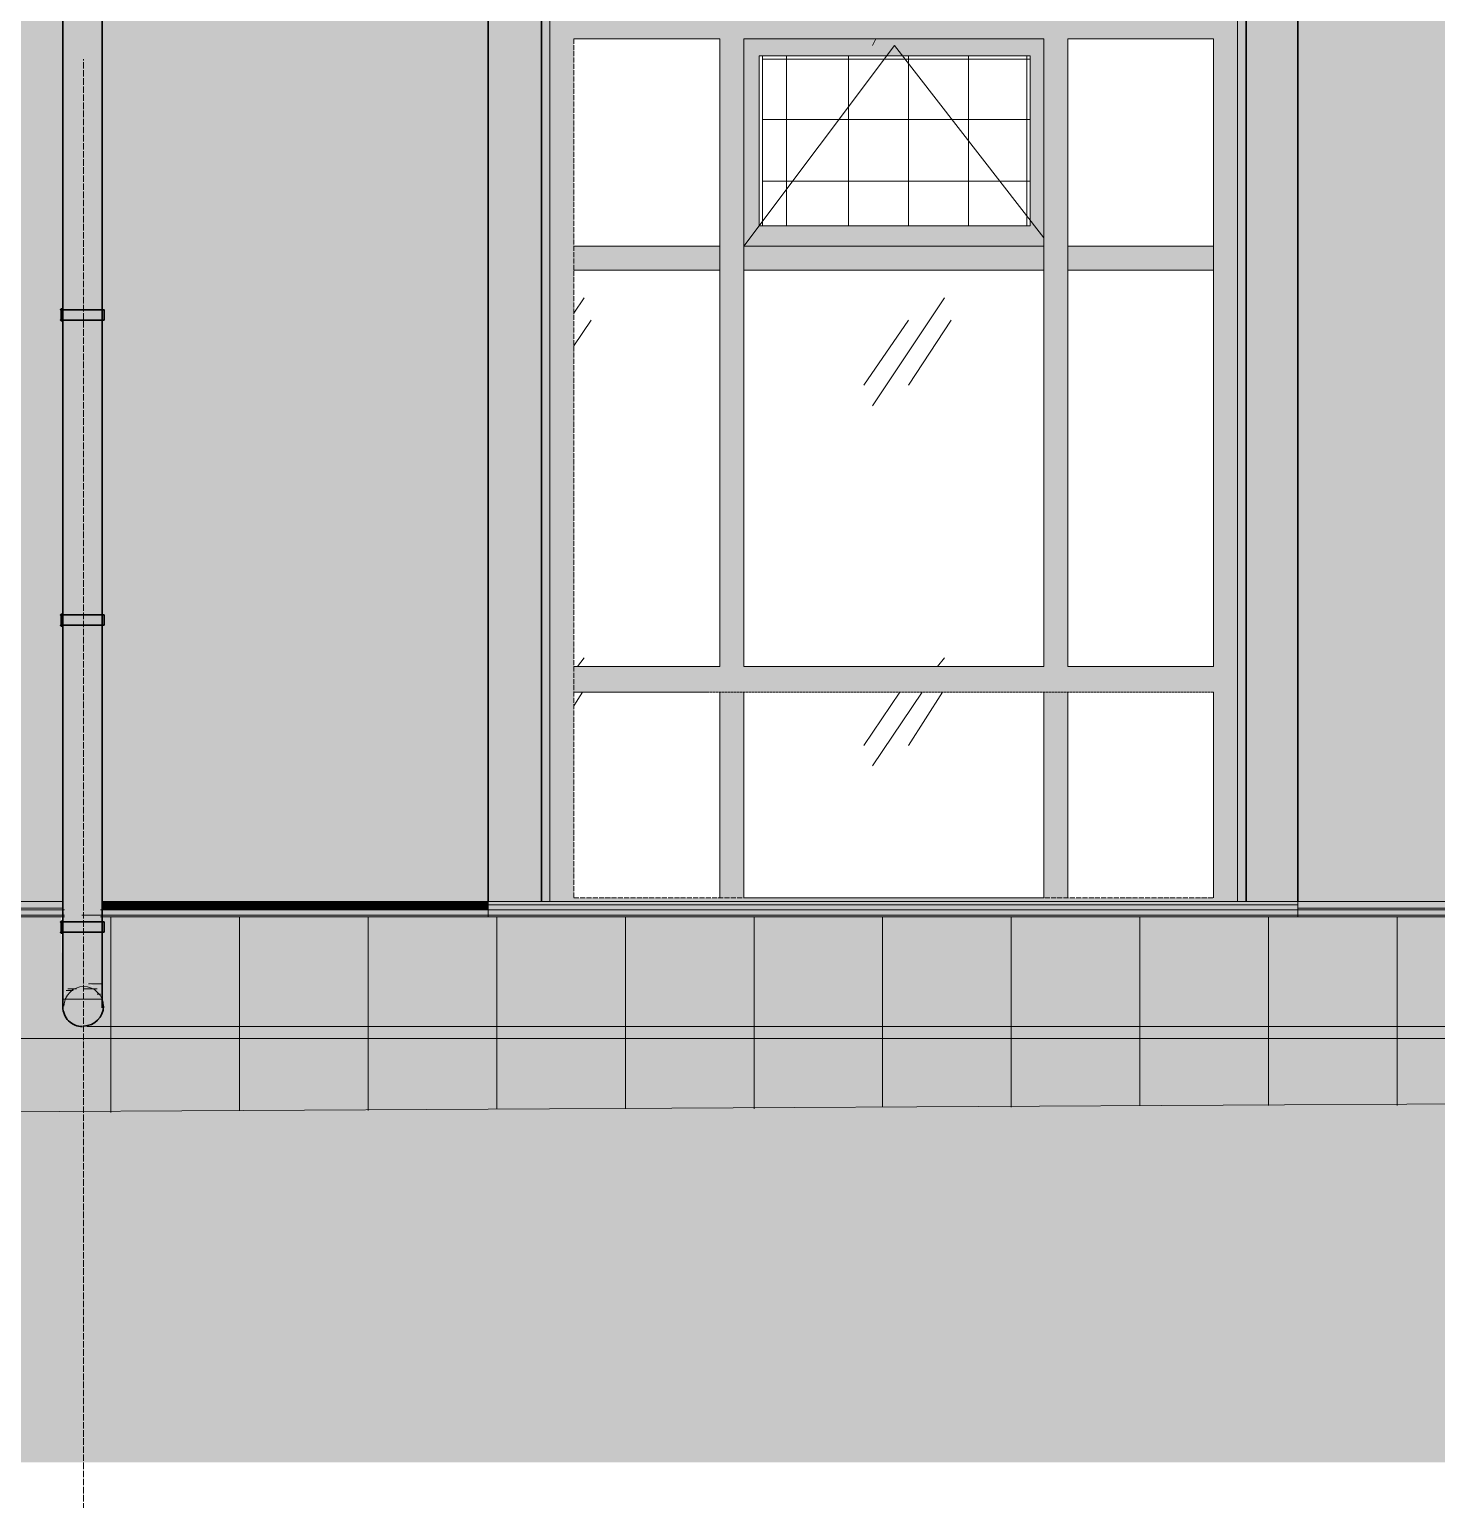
# Model space of a CAD drawing. Header units: millimetres. Extents: x -11345 to 411485, y -9810 to 73012.
# Drawn here: x 353110 to 356583, y 27133 to 30762 of the extents above; entities that cross this region are included whole.
import ezdxf

# ---------------------------------------------------------------- set-up
doc = ezdxf.new("R2010")
doc.units = ezdxf.units.MM
doc.linetypes.add('PDF_IMPORT', pattern=[1, 0.8, -0.2])
for name, color, linetype in [('PDF _Линии', 7, 'Continuous'), ('PDF _Оси', 7, 'Continuous'), ('PDF _Стены внутренние', 7, 'Continuous'), ('PDF _Узлы', 7, 'Continuous')]:
    doc.layers.add(name, color=color, linetype=linetype)
for name, color, linetype, true_color in [('PDF _Обобщенные модели', 7, 'Continuous', 0xb5bcbf), ('PDF _Ограждение', 7, 'Continuous', 0x7f7f7f), ('PDF _Окна', 7, 'Continuous', 0x383e42), ('PDF _Стены штриховка поверхности', 7, 'Continuous', 0xcacbcc)]:
    doc.layers.add(name, color=color, linetype=linetype, true_color=true_color)

msp = doc.modelspace()

# ---------------------------------------------------------------- hatches: boundary and pattern name
at = {"layer": 'PDF _Обобщенные модели', "transparency": 33554559}
h = msp.add_hatch(color=256, dxfattribs=at)
h.paths.add_polyline_path([(353218.15549, 32072.51324), (353222.38853, 32072.51324), (353225.21055, 32071.10223)])
h.paths.add_polyline_path([(353281.65107, 31742.33625), (353277.41803, 31738.10321), (353277.41803, 31729.63714), (353273.18499, 31729.63714), (353273.18499, 31733.87017), (353277.41803, 31738.10321), (353281.65107, 31746.56929)], flags=0)
h.paths.add_polyline_path([(353218.15549, 31729.63714), (353213.92245, 31733.87017), (353222.38853, 31729.63714), (353230.85461, 31725.4041), (353226.62157, 31725.4041), (353222.38853, 31729.63714), (353218.15549, 31729.63714), (353218.15549, 31725.4041), (353213.92245, 31729.63714)], flags=0)
h.paths.add_polyline_path([(353268.95195, 28402.46899), (353264.71891, 28402.46899), (353252.0198, 28406.70203), (353256.25284, 28406.70203)], flags=0)
h.paths.add_polyline_path([(353213.92245, 31716.93802), (353218.15549, 31716.93802), (353226.62157, 31712.70498), (353235.08764, 31712.70498), (353239.32068, 31708.47194), (353239.32068, 31712.70498), (353243.55372, 31716.93802), (353243.55372, 31712.70498), (353239.32068, 31708.47194), (353226.62157, 31712.70498), (353222.38853, 31712.70498)], flags=0)
h.paths.add_polyline_path([(353256.25284, 31721.17106), (353252.0198, 31712.70498), (353252.0198, 31721.17106)], flags=0)
h.paths.add_polyline_path([(353273.18499, 31725.4041), (353273.18499, 31721.17106), (353264.71891, 31716.93802)], flags=0)
h.paths.add_polyline_path([(353268.95195, 31733.87017), (353264.71891, 31729.63714), (353260.48587, 31729.63714)], flags=0)
h.paths.add_polyline_path([(353196.9903, 28368.60469), (353196.9903, 28372.83773), (353201.22334, 28374.95425)], flags=0)
h.paths.add_polyline_path([(353290.11714, 32102.14451), (353294.35018, 32106.37755), (353285.8841, 32093.67843)], flags=0)
h.paths.add_polyline_path([(353188.52422, 32106.37755), (353192.75726, 32102.14451), (353194.87378, 32097.91147)], flags=0)
h.paths.add_polyline_path([(353336.68056, 32174.10616), (353331.60092, 32166.48669), (353336.68056, 32178.3392), (353345.14664, 32195.27135), (353315.51537, 32195.27135), (353311.28233, 32178.3392), (353298.58322, 32148.70793), (353290.11714, 32140.24186), (353273.18499, 32110.61059), (353252.0198, 32102.14451), (353230.85461, 32102.14451), (353209.68941, 32110.61059), (353201.22334, 32119.07666), (353188.52422, 32140.24186), (353180.05815, 32157.17401), (353167.35903, 32195.27135), (353133.49472, 32195.27135), (353154.65992, 32157.17401), (353150.42688, 32161.40705), (353141.9608, 32178.3392), (353146.19384, 32161.40705), (353146.19384, 32127.54274), (353141.9608, 32119.07666), (353150.42688, 32106.37755), (353154.65992, 32089.4454), (353163.12599, 32072.51324), (353167.35903, 32068.2802), (353188.52422, 32013.25071), (353192.75726, 32009.01767), (353192.75726, 31763.50144), (353196.9903, 31750.80233), (353192.75726, 31759.2684), (353192.75726, 31750.80233), (353196.9903, 31746.56929), (353201.22334, 31738.10321), (353205.45638, 31733.87017), (353205.45638, 31729.63714), (353201.22334, 31733.87017), (353201.22334, 31738.10321), (353192.75726, 31746.56929), (353192.75726, 31581.48079), (353188.52422, 31581.48079), (353192.75726, 31556.08256), (353192.75726, 30827.99997), (353188.52422, 30827.99997), (353188.52422, 30802.60174), (353192.75726, 30802.60174), (353192.75726, 30070.2861), (353188.52422, 30070.2861), (353188.52422, 30044.88787), (353192.75726, 30044.88787), (353192.75726, 29316.80528), (353188.52422, 29316.80528), (353188.52422, 29291.40705), (353192.75726, 29291.40705), (353192.75726, 28592.95572), (353196.9903, 28588.72268), (353192.75726, 28576.02357), (353196.9903, 28576.02357), (353196.9903, 28571.79053), (353192.75726, 28571.79053), (353192.75726, 28559.09141), (353188.52422, 28559.09141), (353188.52422, 28533.69318), (353192.75726, 28533.69318), (353192.75726, 28377.07076), (353201.22334, 28389.76988), (353196.9903, 28381.3038), (353192.75726, 28377.07076), (353192.75726, 28334.74038), (353196.9903, 28322.04127), (353205.45638, 28313.57519), (353213.92245, 28305.10911), (353226.62157, 28300.87607), (353252.0198, 28300.87607), (353264.71891, 28305.10911), (353277.41803, 28313.57519), (353285.8841, 28322.04127), (353290.11714, 28334.74038), (353290.11714, 28368.60469), (353288.00062, 28374.95425), (353290.11714, 28372.83773), (353290.11714, 28571.79053), (353285.8841, 28576.02357), (353285.8841, 28588.72268), (353290.11714, 28592.95572), (353290.11714, 31746.56929), (353285.8841, 31738.10321), (353281.65107, 31729.63714), (353281.65107, 31733.87017), (353285.8841, 31738.10321), (353285.8841, 31742.33625), (353283.76759, 31744.45277), (353285.8841, 31746.56929), (353285.8841, 31750.80233), (353290.11714, 31750.80233), (353290.11714, 32009.01767), (353315.51537, 32068.2802), (353319.74841, 32072.51324), (353323.98145, 32085.21236), (353328.21449, 32093.67843), (353336.68056, 32119.07666), (353332.44753, 32136.00882), (353332.44753, 32148.70793), (353340.9136, 32174.10616), (353340.9136, 32182.57224)], flags=0)
h.paths.add_polyline_path([(353285.8841, 31746.56929), (353285.8841, 31742.33625), (353290.11714, 31746.56929)])
for points in [[(353192.75726, 30070.2861), (353192.75726, 30074.51914), (353188.52422, 30074.51914), (353184.29118, 30070.2861), (353188.52422, 30066.05307), (353192.75726, 30066.05307)], [(353192.75726, 30044.88787), (353192.75726, 30049.12091), (353188.52422, 30049.12091), (353184.29118, 30044.88787), (353188.52422, 30040.65484), (353192.75726, 30040.65484)], [(353192.75726, 29316.80528), (353192.75726, 29321.03832), (353188.52422, 29321.03832), (353184.29118, 29316.80528), (353188.52422, 29312.57224), (353192.75726, 29312.57224)], [(353192.75726, 29291.40705), (353192.75726, 29295.64009), (353188.52422, 29295.64009), (353184.29118, 29291.40705), (353188.52422, 29287.17401), (353192.75726, 29287.17401)], [(353192.75726, 28559.09141), (353192.75726, 28563.32445), (353188.52422, 28563.32445), (353184.29118, 28559.09141), (353188.52422, 28554.85838), (353192.75726, 28554.85838)], [(353192.75726, 28533.69318), (353192.75726, 28537.92622), (353188.52422, 28537.92622), (353184.29118, 28533.69318), (353188.52422, 28529.46014), (353192.75726, 28529.46014)]]:
    msp.add_hatch(color=7, dxfattribs=at).paths.add_polyline_path(points)
at = {"layer": 'PDF _Ограждение', "true_color": 0x373f43, "transparency": 33554559}
msp.add_hatch(color=149, dxfattribs=at).paths.add_polyline_path([(352758.2936, 28590.64679), (352731.35608, 28588.72268), (352731.35608, 28576.02357), (352752.52127, 28576.02357), (352752.52127, 28571.79053), (353196.9903, 28571.79053), (353196.9903, 28576.02357), (353192.75726, 28576.02357), (353192.75726, 28584.48964), (353196.9903, 28588.72268), (352752.52127, 28588.72268), (352739.82216, 28588.72268), (352756.75431, 28590.13369), (352752.52127, 28588.72268), (353027.66877, 28592.95572), (353192.75726, 28592.95572), (353192.75726, 28609.88787), (352892.21154, 28609.88787), (352892.21154, 28592.95572), (352765.22039, 28592.95572)])
h = msp.add_hatch(color=149, dxfattribs=at)
h.paths.add_polyline_path([(359224.83691, 28609.88787), (359224.83691, 28571.79053), (365819.91065, 28571.79053), (365819.91065, 28576.02357), (365303.47997, 28576.02357), (365815.67761, 28580.25661), (365819.91065, 28588.72268), (365303.47997, 28588.72268), (365646.35608, 28592.95572), (365307.71301, 28592.95572), (365811.44458, 28597.18876), (365811.44458, 28609.88787), (365303.47997, 28609.88787), (365303.47997, 28601.4218), (363309.71891, 28601.4218), (363309.71891, 28592.95572), (363305.48587, 28592.95572), (363305.48587, 28609.88787), (362272.62452, 28609.88787), (362272.62452, 28601.4218), (360278.86346, 28601.4218), (360278.86346, 28609.88787)])
h.paths.add_polyline_path([(353285.8841, 28588.72268), (353285.8841, 28571.79053), (357226.84281, 28571.79053), (357226.84281, 28609.88787), (356240.54487, 28609.88787), (356240.54487, 28601.4218), (354242.55077, 28601.4218), (354242.55077, 28588.72268)])
at = {"layer": 'PDF _Ограждение', "transparency": 33554559}
msp.add_hatch(color=256, dxfattribs=at).paths.add_polyline_path([(356240.54487, 28609.88787), (354242.55077, 28609.88787), (354242.55077, 28601.4218), (356240.54487, 28601.4218)])
at = {"layer": 'PDF _Окна', "transparency": 33554687}
h = msp.add_hatch(color=256, dxfattribs=at)
h.paths.add_polyline_path([(354814.01095, 30167.64599), (354814.01095, 29189.81413), (354454.20269, 29189.81413), (354454.20269, 30167.64599)])
h.paths.add_polyline_path([(355614.0552, 30167.64599), (355614.0552, 29189.81413), (354873.27348, 29189.81413), (354873.27348, 30167.64599)], flags=0)
h.paths.add_polyline_path([(354814.01095, 29126.31855), (354814.01095, 28618.35395), (354454.20269, 28618.35395), (354454.20269, 29126.31855)], flags=0)
h.paths.add_polyline_path([(354873.27348, 28618.35395), (354873.27348, 29126.31855), (355614.0552, 29126.31855), (355614.0552, 28618.35395)], flags=0)
h.paths.add_polyline_path([(356033.12599, 30167.64599), (356033.12599, 29189.81413), (355673.31773, 29189.81413), (355673.31773, 30167.64599)], flags=0)
h.paths.add_polyline_path([(354814.01095, 30226.90852), (354454.20269, 30226.90852), (354454.20269, 30739.10616), (354814.01095, 30739.10616)], flags=0)
h.paths.add_polyline_path([(355614.0552, 30226.90852), (354873.27348, 30226.90852), (354873.27348, 30739.10616), (355614.0552, 30739.10616)], flags=0)
h.paths.add_polyline_path([(354373.77496, 28609.88787), (356113.55372, 28609.88787), (356113.55372, 30789.90262), (354373.77496, 30789.90262)], flags=0)
h.paths.add_polyline_path([(355673.31773, 28618.35395), (355673.31773, 29126.31855), (356033.12599, 29126.31855), (356033.12599, 28618.35395)], flags=0)
h.paths.add_polyline_path([(356033.12599, 30226.90852), (355673.31773, 30226.90852), (355673.31773, 30739.10616), (356033.12599, 30739.10616)], flags=0)
at = {"layer": 'PDF _Стены штриховка поверхности', "transparency": 33554687}
for points in [[(352892.21154, 28609.88787), (353192.75726, 28609.88787), (353192.75726, 32009.01767), (353154.65992, 32093.67843), (352921.84281, 32093.67843), (352921.84281, 31953.98817), (352900.67761, 31953.98817), (352900.67761, 32059.81413), (352871.04635, 32059.81413), (352871.04635, 32093.67843), (352629.76316, 32093.67843), (352629.76316, 33058.81118), (352570.50062, 33058.81118), (352570.50062, 32601.64304), (352621.29708, 32601.64304), (352621.29708, 30345.4336), (352625.53012, 30353.89967), (352625.53012, 30358.13271), (352659.39443, 30362.36575), (352663.62747, 30358.13271), (352684.79266, 30336.96752), (352684.79266, 30332.73448), (352697.49177, 30336.96752), (352794.85166, 30358.13271), (352794.85166, 30362.36575), (352803.31773, 30396.23006), (352841.41508, 30400.46309), (352854.11419, 30336.96752), (352854.11419, 30328.50144), (352879.51242, 30332.73448), (352892.21154, 30336.96752), (352904.91065, 30336.96752), (352909.14369, 29253.3097), (352909.14369, 29249.07666), (352904.91065, 29253.3097), (352904.91065, 29249.07666), (352909.14369, 29236.37755), (352917.60977, 29236.37755), (352917.60977, 29227.91147), (352904.91065, 29223.67843), (352904.91065, 29219.4454), (352892.21154, 29215.21236), (352875.27938, 29210.97932), (352875.27938, 29177.11501), (352731.35608, 29147.48374), (352731.35608, 28588.72268), (352854.11419, 28592.95572), (352892.21154, 28592.95572)], [(365303.47997, 30785.66958), (365303.47997, 30789.90262), (365184.9549, 30785.66958), (365184.9549, 28601.4218), (365303.47997, 28601.4218), (365303.47997, 28609.88787), (365811.44458, 28609.88787), (365815.67761, 30789.90262), (365815.67761, 32017.48374), (365807.21154, 32038.64894), (365781.81331, 32093.67843), (364469.57142, 32093.67843), (364469.57142, 32038.64894), (364410.30888, 32038.64894), (364410.30888, 32093.67843), (362932.9785, 32093.67843), (362932.9785, 32038.64894), (362869.48292, 32038.64894), (362869.48292, 32093.67843), (361379.45343, 32093.67843), (361379.45343, 32038.64894), (361320.19089, 32038.64894), (361320.19089, 32093.67843), (359817.46228, 32093.67843), (359817.46228, 32038.64894), (359753.9667, 32038.64894), (359753.9667, 32093.67843), (358280.86936, 32093.67843), (358280.86936, 32038.64894), (358221.60682, 32038.64894), (358221.60682, 32093.67843), (356740.0434, 32093.67843), (356740.0434, 32038.64894), (356680.78086, 32038.64894), (356680.78086, 32093.67843), (355139.9549, 32093.67843), (355139.9549, 32038.64894), (355080.69236, 32038.64894), (355080.69236, 32093.67843), (353599.12894, 32093.67843), (353599.12894, 32038.64894), (353539.86641, 32038.64894), (353539.86641, 32093.67843), (353328.21449, 32093.67843), (353302.81626, 32038.64894), (353294.35018, 32017.48374), (353290.11714, 32009.01767), (353290.11714, 28609.88787), (354373.77496, 28609.88787), (354373.77496, 30789.90262), (356240.54487, 30789.90262), (356113.55372, 30785.66958), (356113.55372, 28609.88787), (357358.067, 28609.88787), (357358.067, 30789.90262), (357226.84281, 30785.66958), (357226.84281, 30789.90262), (357358.067, 30789.90262), (359224.83691, 30789.90262), (359144.40918, 30785.66958), (359102.07879, 30785.66958), (359102.07879, 28609.88787), (360278.86346, 28609.88787), (360278.86346, 28601.4218), (360443.95195, 28601.4218), (360443.95195, 30789.90262), (362124.46818, 30789.90262), (362124.46818, 28601.4218), (362272.62452, 28601.4218), (362272.62452, 28609.88787), (363305.48587, 28609.88787), (363305.48587, 28592.95572), (363309.71891, 28592.95572), (363309.71891, 28601.4218), (363440.9431, 28601.4218), (363440.9431, 30789.90262), (363309.71891, 30785.66958), (363309.71891, 30789.90262), (363440.9431, 30789.90262), (365303.47997, 30789.90262), (365307.71301, 30789.90262)]]:
    msp.add_hatch(color=256, dxfattribs=at).paths.add_polyline_path(points)
at = {"layer": 'PDF _Стены штриховка поверхности', "true_color": 0x3a3a3a, "transparency": 33554687}
msp.add_hatch(color=250, dxfattribs=at).paths.add_polyline_path([(351279.42393, 28288.17696), (351279.42393, 28580.25661), (350894.21744, 28389.76988), (350695.26464, 28288.17696), (349793.62747, 27839.47489), (349793.62747, 27754.81413), (351156.66582, 27797.14451), (351156.66582, 28025.72858), (351177.83101, 28029.96162), (352773.68646, 28089.22416), (355728.34723, 28101.92327), (374252.12304, 28203.51619), (374252.12304, 28474.43065), (375450.07289, 28474.43065), (375450.07289, 28571.79053), (365913.0375, 28571.79053), (365913.0375, 28394.00292), (365908.80446, 28381.3038), (365900.33838, 28372.83773), (365887.63927, 28364.37165), (365874.94015, 28360.13861), (365849.54192, 28360.13861), (365836.84281, 28368.60469), (365828.37673, 28372.83773), (365819.91065, 28381.3038), (365815.67761, 28394.00292), (365815.67761, 28571.79053), (353290.11714, 28571.79053), (353290.11714, 28334.74038), (353285.8841, 28322.04127), (353277.41803, 28313.57519), (353264.71891, 28305.10911), (353252.0198, 28300.87607), (353226.62157, 28300.87607), (353213.92245, 28305.10911), (353205.45638, 28313.57519), (353196.9903, 28322.04127), (353192.75726, 28334.74038), (353192.75726, 28355.90557), (353188.52422, 28571.79053), (352773.68646, 28571.79053), (352773.68646, 28288.17696), (352769.45343, 28288.17696), (352769.45343, 28571.79053), (352731.35608, 28571.79053), (352731.35608, 28288.17696), (352667.86051, 28288.17696), (352667.86051, 28338.97342), (352655.16139, 28338.97342), (352655.16139, 28288.17696), (352612.83101, 28288.17696), (352612.83101, 28338.97342), (352545.10239, 28338.97342), (352545.10239, 28288.17696), (352528.17024, 28288.17696), (352528.17024, 28338.97342), (352443.50947, 28338.97342), (352443.50947, 28288.17696), (352430.81036, 28288.17696), (352430.81036, 28338.97342), (352346.14959, 28338.97342), (352346.14959, 28288.17696), (352329.21744, 28288.17696), (352329.21744, 28338.97342), (352244.55667, 28338.97342), (352244.55667, 28288.17696), (352227.62452, 28288.17696), (352227.62452, 28338.97342), (352142.96375, 28338.97342), (352142.96375, 28288.17696), (352130.26464, 28288.17696), (352130.26464, 28338.97342), (352045.60387, 28338.97342), (352045.60387, 28288.17696), (352028.67172, 28288.17696), (352028.67172, 28338.97342), (351944.01095, 28338.97342), (351944.01095, 28288.17696), (351927.07879, 28288.17696), (351927.07879, 28338.97342), (351846.65107, 28338.97342), (351846.65107, 28288.17696), (351829.71891, 28288.17696), (351829.71891, 28338.97342), (351745.05815, 28338.97342), (351745.05815, 28288.17696), (351728.12599, 28288.17696), (351728.12599, 28338.97342), (351643.46523, 28338.97342), (351643.46523, 28288.17696), (351630.76611, 28288.17696), (351630.76611, 28338.97342), (351537.63927, 28338.97342), (351537.63927, 28288.17696), (351499.54192, 28288.17696), (351499.54192, 28338.97342), (351469.91065, 28338.97342), (351469.91065, 28288.17696), (351431.81331, 28288.17696), (351431.81331, 28338.97342), (351427.58027, 28338.97342), (351427.58027, 28288.17696), (351342.9195, 28288.17696), (351342.9195, 28338.97342), (351338.68646, 28338.97342), (351338.68646, 28288.17696)])
at = {"layer": 'PDF _Узлы', "true_color": 0x414345, "transparency": 33554687}
h = msp.add_hatch(color=250, dxfattribs=at)
h.paths.add_polyline_path([(355614.0552, 30226.90852), (355614.0552, 30739.10616), (354873.27348, 30739.10616), (354873.27348, 30226.90852)])
h.paths.add_polyline_path([(355580.19089, 30277.70498), (354911.37083, 30277.70498), (354911.37083, 30696.77578), (355580.19089, 30696.77578)], flags=0)
at = {"layer": 'PDF _Узлы', "true_color": 0xffffff, "transparency": 33554687}
msp.add_hatch(color=7, dxfattribs=at).paths.add_polyline_path([(375471.23809, 28186.58404), (374273.28823, 28203.51619), (352765.22039, 28089.22416), (351156.66582, 28025.72858), (351156.66582, 27797.14451), (347744.83691, 27691.31855), (347744.83691, 27225.68433), (385097.16729, 27225.68433), (385097.16729, 27657.45425), (375471.23809, 27657.45425), (375471.23809, 27996.09731)])

# ---------------------------------------------------------------- linework, layer by layer
at = {"layer": 'PDF _Линии', "lineweight": 30}
for points in [[(353192.75726, 31568.78168), (353192.75726, 28546.3923), (353192.75726, 28504.06191), (353192.75726, 28499.82888), (353192.75726, 28495.59584), (353192.75726, 28487.12976), (353192.75726, 28482.89672), (353192.75726, 28478.66368), (353192.75726, 28470.19761), (353192.75726, 28465.96457), (353192.75726, 28457.49849), (353192.75726, 28453.26545), (353192.75726, 28449.03242), (353192.75726, 28440.56634), (353192.75726, 28436.3333), (353192.75726, 28432.10026), (353192.75726, 28427.86722), (353192.75726, 28419.40115), (353192.75726, 28415.16811), (353192.75726, 28410.93507), (353192.75726, 28406.70203), (353192.75726, 28402.46899), (353192.75726, 28398.23596), (353192.75726, 28394.00292), (353192.75726, 28389.76988), (353192.75726, 28385.53684), (353192.75726, 28381.3038), (353192.75726, 28377.07076), (353192.75726, 28372.83773), (353192.75726, 28368.60469), (353192.75726, 28364.37165), (353192.75726, 28360.13861), (353192.75726, 28347.4395)], [(353290.11714, 28347.4395), (353290.11714, 28360.13861), (353290.11714, 28364.37165), (353290.11714, 28368.60469), (353290.11714, 28372.83773), (353290.11714, 28377.07076), (353290.11714, 28381.3038), (353290.11714, 28385.53684), (353290.11714, 28389.76988), (353290.11714, 28394.00292), (353290.11714, 28398.23596), (353290.11714, 28402.46899), (353290.11714, 28410.93507), (353290.11714, 28415.16811), (353290.11714, 28419.40115), (353290.11714, 28423.63419), (353290.11714, 28427.86722), (353290.11714, 28432.10026), (353290.11714, 28440.56634), (353290.11714, 28444.79938), (353290.11714, 28449.03242), (353290.11714, 28457.49849), (353290.11714, 28461.73153), (353290.11714, 28465.96457), (353290.11714, 28474.43065), (353290.11714, 28478.66368), (353290.11714, 28487.12976), (353290.11714, 28491.3628), (353290.11714, 28495.59584), (353290.11714, 28504.06191), (353290.11714, 28546.3923), (353290.11714, 31568.78168)], [(354242.55077, 28609.88787), (354242.55077, 30819.53389), (356240.54487, 30819.53389), (356240.54487, 28609.88787)], [(354373.77496, 28609.88787), (354373.77496, 30789.90262)]]:
    msp.add_lwpolyline(points, dxfattribs=at)
for points in [[(356113.55372, 28609.88787), (356113.55372, 30789.90262)], [(353294.35018, 30044.88787), (353294.35018, 30070.2861), (353239.32068, 30070.2861), (353188.52422, 30070.2861), (353188.52422, 30044.88787), (353239.32068, 30044.88787)], [(353294.35018, 29291.40705), (353294.35018, 29316.80528), (353239.32068, 29316.80528), (353188.52422, 29316.80528), (353188.52422, 29291.40705), (353239.32068, 29291.40705)], [(353294.35018, 28533.69318), (353294.35018, 28559.09141), (353239.32068, 28559.09141), (353188.52422, 28559.09141), (353188.52422, 28533.69318), (353239.32068, 28533.69318)]]:
    msp.add_lwpolyline(points, close=True, dxfattribs=at)
at = {"layer": 'PDF _Линии', "lineweight": 9}
for points in [[(354873.27348, 30739.10616), (354873.27348, 30226.90852), (355614.0552, 30226.90852), (355614.0552, 30739.10616)], [(354911.37083, 30277.70498), (354911.37083, 30696.77578), (355571.72481, 30696.77578), (355571.72481, 30277.70498)], [(355580.19089, 30696.77578), (354919.83691, 30696.77578), (354919.83691, 30277.70498), (355580.19089, 30277.70498)]]:
    msp.add_lwpolyline(points, close=True, dxfattribs=at)
at = {"layer": 'PDF _Линии', "lineweight": 9, "ltscale": 2.328253}
msp.add_lwpolyline([(355614.0552, 30248.07371), (355245.78086, 30722.17401), (354873.27348, 30226.90852)], dxfattribs=at)
at = {"layer": 'PDF _Линии', "lineweight": 9}
msp.add_lwpolyline([(385097.16729, 27657.45425), (375471.23809, 27657.45425), (375471.23809, 27996.09731), (375471.23809, 28186.58404), (374273.28823, 28203.51619), (352773.68646, 28089.22416), (351156.66582, 28025.72858), (351156.66582, 27797.14451), (347744.83691, 27691.31855)], dxfattribs=at)
at = {"layer": 'PDF _Линии', "lineweight": 30}
for centre, radius, start, end in [((353241.43564, 28349.55446), 48.67838, 179.99816687, 270.00183315), ((353244.19963, 28351.06107), 48.67997, 270.00002949, 359.99997051)]:
    msp.add_arc(centre, radius, start, end, dxfattribs=at)
at = {"layer": 'PDF _Обобщенные модели', "color": 7, "lineweight": 18}
for points in [[(353290.11714, 30070.2861), (353294.35018, 30070.2861)], [(353290.11714, 30044.88787), (353294.35018, 30044.88787)], [(353290.11714, 29316.80528), (353294.35018, 29316.80528)], [(353290.11714, 29291.40705), (353294.35018, 29291.40705)], [(353290.11714, 28559.09141), (353294.35018, 28559.09141)], [(353290.11714, 28533.69318), (353294.35018, 28533.69318)]]:
    msp.add_lwpolyline(points, dxfattribs=at)
at = {"layer": 'PDF _Обобщенные модели', "lineweight": 0}
for points in [[(353285.8841, 28576.02357), (353239.32068, 28576.02357), (353285.8841, 28576.02357)], [(353285.8841, 28576.02357), (353239.32068, 28576.02357), (353285.8841, 28576.02357)], [(353218.15549, 28389.76988), (353201.22334, 28389.76988), (353218.15549, 28389.76988)], [(353226.62157, 28394.00292), (353205.45638, 28394.00292), (353226.62157, 28394.00292)], [(353277.41803, 28394.00292), (353243.55372, 28394.00292), (353277.41803, 28394.00292)], [(353285.8841, 28381.3038), (353277.41803, 28381.3038), (353285.8841, 28381.3038)], [(353196.9903, 28368.60469), (353192.75726, 28368.60469), (353196.9903, 28368.60469)], [(353285.8841, 28368.60469), (353196.9903, 28368.60469), (353285.8841, 28368.60469)], [(353290.11714, 28368.60469), (353285.8841, 28368.60469), (353290.11714, 28368.60469)]]:
    msp.add_lwpolyline(points, dxfattribs=at)
at = {"layer": 'PDF _Обобщенные модели', "color": 7, "lineweight": 18}
msp.add_lwpolyline([(353292.8796, 28351.06102, 0.4142134116), (353244.19966, 28399.74099, 0.4142132609), (353195.51972, 28351.06105)], format="xyb", dxfattribs=at)
at = {"layer": 'PDF _Обобщенные модели', "lineweight": 0}
msp.add_lwpolyline([(353290.11714, 28406.70203), (353256.25284, 28406.70203), (353290.11714, 28406.70203)], close=True, dxfattribs=at)
at = {"layer": 'PDF _Ограждение', "color": 149, "lineweight": 0, "true_color": 0x373f43, "const_width": 952.43363}
msp.add_lwpolyline([(353766.33396, 28609.88787), (353766.33396, 28592.95572), (353766.33396, 28588.72268)], dxfattribs=at)
at = {"layer": 'PDF _Ограждение', "color": 7, "lineweight": 9}
for points in [[(353192.75726, 28576.02357), (352756.75431, 28576.02357), (352752.52127, 28588.72268), (352731.35608, 28588.72268), (352892.21154, 28592.95572), (352892.21154, 28609.88787), (352921.84281, 28609.88787), (352921.84281, 28592.95572), (353192.75726, 28592.95572)], [(353192.75726, 28609.88787), (352921.84281, 28609.88787)], [(353290.11714, 28609.88787), (354242.55077, 28609.88787), (354242.55077, 28592.95572), (354242.55077, 28588.72268), (354242.55077, 28576.02357), (354242.55077, 28571.79053), (353285.8841, 28571.79053)], [(359224.83691, 28597.18876), (359224.83691, 28588.72268), (359224.83691, 28576.02357), (359224.83691, 28571.79053), (357226.84281, 28571.79053), (357226.84281, 28576.02357), (357226.84281, 28588.72268), (357226.84281, 28592.95572), (356240.54487, 28592.95572), (356240.54487, 28588.72268), (356240.54487, 28576.02357), (356240.54487, 28571.79053), (354242.55077, 28571.79053), (354242.55077, 28576.02357), (354242.55077, 28588.72268), (354242.55077, 28592.95572), (353290.11714, 28592.95572)], [(354242.55077, 28609.88787), (356240.54487, 28609.88787)], [(354242.55077, 28601.4218), (356240.54487, 28601.4218)], [(352731.35608, 28571.79053), (352752.52127, 28571.79053), (352752.52127, 28576.02357), (352731.35608, 28576.02357), (352756.75431, 28576.02357), (352752.52127, 28576.02357), (353196.9903, 28576.02357)], [(353196.9903, 28588.72268), (352752.52127, 28588.72268), (352921.84281, 28592.95572), (352892.21154, 28592.95572)], [(352752.52127, 28571.79053), (353196.9903, 28571.79053)], [(360278.86346, 28588.72268), (359224.83691, 28588.72268), (357226.84281, 28588.72268), (356240.54487, 28588.72268), (354242.55077, 28588.72268), (353285.8841, 28588.72268)], [(356240.54487, 28576.02357), (354242.55077, 28576.02357), (356240.54487, 28576.02357)], [(357226.84281, 28576.02357), (356240.54487, 28576.02357), (357226.84281, 28576.02357)]]:
    msp.add_lwpolyline(points, dxfattribs=at)
for points in [[(357226.84281, 28609.88787), (357226.84281, 28592.95572), (357226.84281, 28588.72268), (357226.84281, 28576.02357), (357226.84281, 28571.79053), (356240.54487, 28571.79053), (356240.54487, 28576.02357), (356240.54487, 28588.72268), (356240.54487, 28592.95572), (356240.54487, 28609.88787)], [(353285.8841, 28576.02357), (354242.55077, 28576.02357)]]:
    msp.add_lwpolyline(points, close=True, dxfattribs=at)
at = {"layer": 'PDF _Ограждение', "color": 149, "lineweight": 0, "true_color": 0x373f43}
for points in [[(356240.54487, 28576.02357), (354242.55077, 28576.02357), (356240.54487, 28576.02357)], [(357226.84281, 28576.02357), (356240.54487, 28576.02357), (357226.84281, 28576.02357)]]:
    msp.add_lwpolyline(points, dxfattribs=at)
at = {"layer": 'PDF _Окна', "color": 7, "lineweight": 9}
for points in [[(354373.77496, 30789.90262), (354373.77496, 28609.88787)], [(356113.55372, 28609.88787), (356113.55372, 30789.90262)], [(354454.20269, 29189.81413), (354814.01095, 29189.81413), (354814.01095, 30739.10616), (354454.20269, 30739.10616)], [(355199.21744, 30739.10616), (355190.75136, 30722.17401)], [(354814.01095, 30226.90852), (354454.20269, 30226.90852)], [(355614.0552, 30226.90852), (354873.27348, 30226.90852)], [(356033.12599, 30226.90852), (355673.31773, 30226.90852)], [(354454.20269, 30167.64599), (354814.01095, 30167.64599)], [(354873.27348, 30167.64599), (355614.0552, 30167.64599)], [(355673.31773, 30167.64599), (356033.12599, 30167.64599)], [(354479.60092, 30099.91737), (354454.20269, 30061.82003)], [(355368.53897, 30099.91737), (355190.75136, 29833.23596)], [(354496.53307, 30044.88787), (354454.20269, 29981.3923)], [(355279.64517, 30044.88787), (355169.58617, 29884.03242)], [(355385.47113, 30044.88787), (355279.64517, 29884.03242)], [(354479.60092, 29210.97932), (354462.66877, 29189.81413)], [(355368.53897, 29210.97932), (355351.60682, 29189.81413)], [(354475.36788, 29126.31855), (354454.20269, 29092.45425)], [(354814.01095, 28618.35395), (354814.01095, 29126.31855)], [(354873.27348, 29126.31855), (354873.27348, 28618.35395), (355614.0552, 28618.35395), (355614.0552, 29126.31855)], [(355258.47997, 29126.31855), (355169.58617, 28995.09436)], [(355313.50947, 29126.31855), (355190.75136, 28944.2979)], [(355364.30593, 29126.31855), (355279.64517, 28995.09436)], [(355673.31773, 28618.35395), (355673.31773, 29126.31855)], [(356033.12599, 28618.35395), (356033.12599, 29126.31855)]]:
    msp.add_lwpolyline(points, dxfattribs=at)
for points in [[(354394.94015, 30789.90262), (354394.94015, 28609.88787)], [(356092.38853, 28609.88787), (356092.38853, 30789.90262)], [(354873.27348, 30739.10616), (354873.27348, 29189.81413), (355614.0552, 29189.81413), (355614.0552, 30739.10616)], [(355673.31773, 30739.10616), (355673.31773, 29189.81413), (356033.12599, 29189.81413), (356033.12599, 30739.10616)]]:
    msp.add_lwpolyline(points, close=True, dxfattribs=at)
at = {"layer": 'PDF _Окна', "color": 7, "linetype": 'PDF_IMPORT', "lineweight": 9, "ltscale": 15.493467}
msp.add_lwpolyline([(354454.20269, 30739.10616), (354454.20269, 28618.35395), (356033.12599, 28618.35395)], dxfattribs=at)
at = {"layer": 'PDF _Окна', "color": 7, "linetype": 'PDF_IMPORT', "lineweight": 9, "ltscale": 7.408079}
msp.add_lwpolyline([(356033.12599, 29126.31855), (354454.20269, 29126.31855)], dxfattribs=at)
at = {"layer": 'PDF _Оси', "linetype": 'PDF_IMPORT', "lineweight": 9, "ltscale": 19.980646}
msp.add_lwpolyline([(353243.55372, 25210.75808), (353243.55372, 30688.3097)], dxfattribs=at)
at = {"layer": 'PDF _Стены внутренние', "color": 33, "true_color": 0xdf8d79, "transparency": 33554559}
msp.add_solid([(356113.55372, 28618.35395), (356113.55372, 28609.88787), (356113.55372, 28609.88787)], dxfattribs=at)
at = {"layer": 'PDF _Стены штриховка поверхности', "color": 7, "lineweight": 9}
for points in [[(353311.28233, 28089.22416), (353311.28233, 28571.79053)], [(353628.76021, 28093.4572), (353628.76021, 28571.79053)], [(353946.23809, 28093.4572), (353946.23809, 28571.79053)], [(354263.71596, 28097.69023), (354263.71596, 28571.79053)], [(354581.19384, 28097.69023), (354581.19384, 28571.79053)], [(354898.67172, 28097.69023), (354898.67172, 28571.79053)], [(355216.14959, 28101.92327), (355216.14959, 28571.79053)], [(355533.62747, 28101.92327), (355533.62747, 28571.79053)], [(355851.10534, 28106.15631), (355851.10534, 28571.79053)], [(356168.58322, 28106.15631), (356168.58322, 28571.79053)], [(356486.0611, 28106.15631), (356486.0611, 28571.79053)], [(350661.40033, 28271.24481), (351156.66582, 28271.24481), (351177.83101, 28271.24481), (352773.68646, 28271.24481), (374252.12304, 28271.24481)]]:
    msp.add_lwpolyline(points, dxfattribs=at)
at = {"layer": 'PDF _Стены штриховка поверхности', "color": 250, "lineweight": 0, "true_color": 0x3a3a3a}
msp.add_lwpolyline([(374252.12304, 28300.87607), (353252.0198, 28300.87607), (374252.12304, 28300.87607)], dxfattribs=at)
at = {"layer": 'PDF _Узлы', "color": 251, "lineweight": 9, "true_color": 0x494949}
for points in [[(354919.83691, 30688.3097), (355580.19089, 30688.3097)], [(354979.09944, 30277.70498), (354979.09944, 30696.77578)], [(355131.48882, 30277.70498), (355131.48882, 30696.77578)], [(355279.64517, 30277.70498), (355279.64517, 30696.77578)], [(355427.80151, 30277.70498), (355427.80151, 30696.77578)], [(354919.83691, 30540.15336), (355580.19089, 30540.15336)], [(354919.83691, 30387.76398), (355580.19089, 30387.76398)]]:
    msp.add_lwpolyline(points, dxfattribs=at)

doc.saveas('drawing.dxf')
